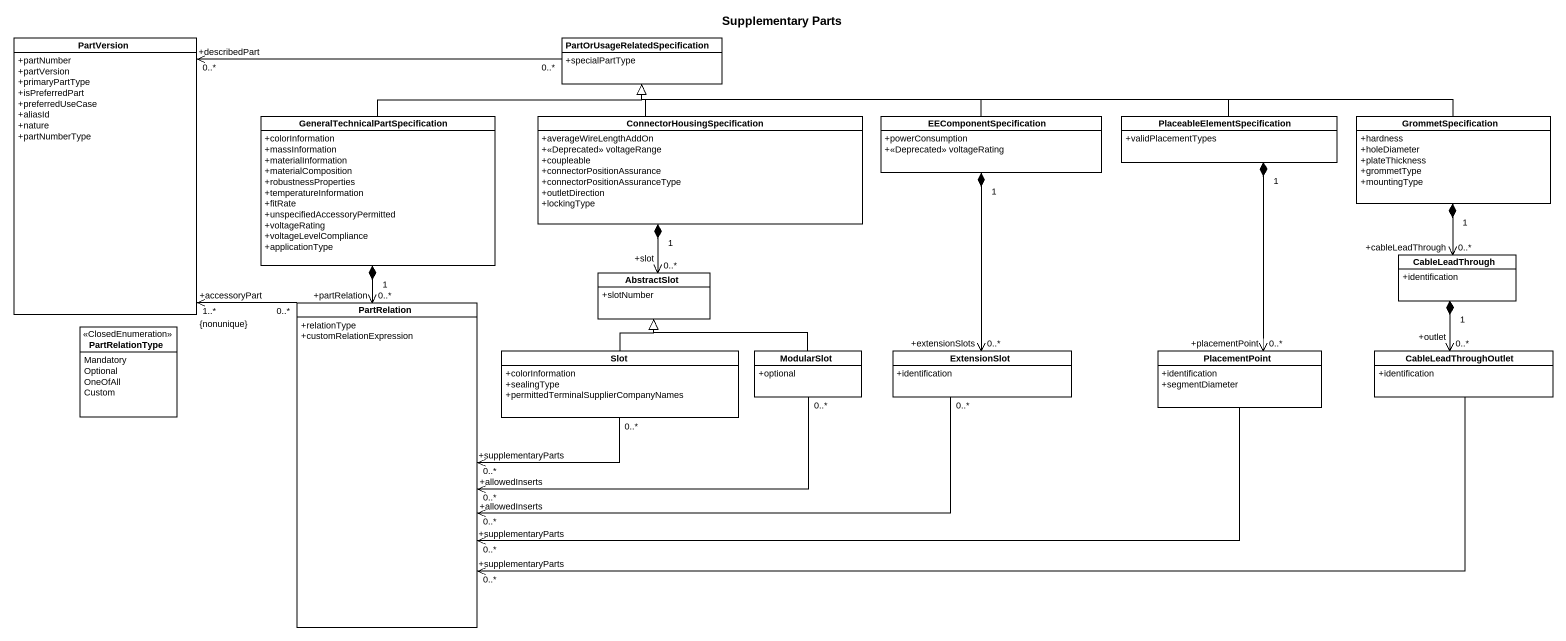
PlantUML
@startuml
title Supplementary Parts
hide circle
hide empty members
skinparam classAttributeIconSize 0
class PartVersion {
  +partNumber
  +partVersion
  +primaryPartType
  +isPreferredPart
  +preferredUseCase
  +aliasId
  +nature
  +partNumberType
}
class "PartOrUsageRelatedSpecification" as PartOrUsageRelatedSpecificat {
  +specialPartType
}
class "GeneralTechnicalPartSpecification" as GeneralTechnicalPartSpecific {
  +colorInformation
  +massInformation
  +materialInformation
  +materialComposition
  +robustnessProperties
  +temperatureInformation
  +fitRate
  +unspecifiedAccessoryPermitted
  +voltageRating
  +voltageLevelCompliance
  +applicationType
}
class "ConnectorHousingSpecification" as ConnectorHousingSpecificatio {
  +averageWireLengthAddOn
  +<<Deprecated>> voltageRange
  +coupleable
  +connectorPositionAssurance
  +connectorPositionAssuranceType
  +outletDirection
  +lockingType
}
class EEComponentSpecification {
  +powerConsumption
  +<<Deprecated>> voltageRating
}
class "PlaceableElementSpecification" as PlaceableElementSpecificatio {
  +validPlacementTypes
}
class GrommetSpecification {
  +hardness
  +holeDiameter
  +plateThickness
  +grommetType
  +mountingType
}
class AbstractSlot {
  +slotNumber
}
class CableLeadThrough {
  +identification
}
class PartRelation {
  +relationType
  +customRelationExpression
}
enum PartRelationType <<ClosedEnumeration>> {
  Mandatory
  Optional
  OneOfAll
  Custom
}
class Slot {
  +colorInformation
  +sealingType
  +permittedTerminalSupplierCompanyNames
}
class ModularSlot {
  +optional
}
class ExtensionSlot {
  +identification
}
class PlacementPoint {
  +identification
  +segmentDiameter
}
class CableLeadThroughOutlet {
  +identification
}
PartOrUsageRelatedSpecificat "0..*" -left-> "+describedPart\n0..*" PartVersion
GeneralTechnicalPartSpecific -right-|> PartOrUsageRelatedSpecificat
GeneralTechnicalPartSpecific "1" *--> "+partRelation\n0..*" PartRelation
ConnectorHousingSpecificatio -up-|> PartOrUsageRelatedSpecificat
ConnectorHousingSpecificatio "1" *--> "+slot\n0..*" AbstractSlot
EEComponentSpecification -left-|> PartOrUsageRelatedSpecificat
EEComponentSpecification "1" *--> "+extensionSlots\n0..*" ExtensionSlot
PlaceableElementSpecificatio -left-|> PartOrUsageRelatedSpecificat
PlaceableElementSpecificatio "1" *--> "+placementPoint\n0..*" PlacementPoint
GrommetSpecification -left-|> PartOrUsageRelatedSpecificat
GrommetSpecification "1" *--> "+cableLeadThrough\n0..*" CableLeadThrough
CableLeadThrough "1" *--> "+outlet\n0..*" CableLeadThroughOutlet
PartRelation "0..*" -up-> "+accessoryPart\n1..*\n{nonunique}" PartVersion
Slot -up-|> AbstractSlot
Slot "0..*" -left-> "+supplementaryParts\n0..*" PartRelation
ModularSlot -left-|> AbstractSlot
ModularSlot "0..*" -left-> "+allowedInserts\n0..*" PartRelation
ExtensionSlot "0..*" -left-> "+allowedInserts\n0..*" PartRelation
PlacementPoint -left-> "0..*\n+supplementaryParts" PartRelation
CableLeadThroughOutlet -left-> "0..*\n+supplementaryParts" PartRelation
@enduml
